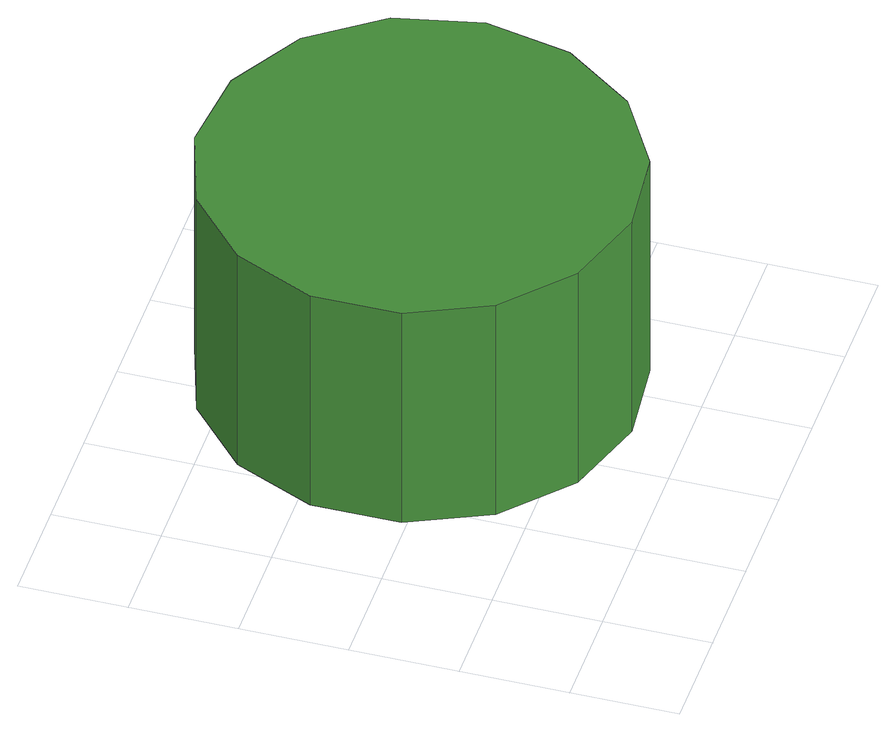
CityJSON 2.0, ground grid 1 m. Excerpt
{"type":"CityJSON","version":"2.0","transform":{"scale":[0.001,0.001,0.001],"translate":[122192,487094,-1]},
"CityObjects":{
"tree1":{"type":"SolitaryVegetationObject","attributes":{"function":"something"},"geometry":[{"type":"MultiSurface","lod":"1","boundaries":[[[0,1,2,3,4,5,6,7,8,9,10,11,12,13,14]],[[15,16,17,18,19,20,21,22,23,24,25,26,27,28,29]],[[0,29,28,1]],[[1,28,27,2]],[[2,27,26,3]],[[3,26,25,4]],[[4,25,24,5]],[[5,24,23,6]],[[6,23,22,7]],[[7,22,21,8]],[[8,21,20,9]],[[9,20,19,10]],[[10,19,18,11]],[[11,18,17,12]],[[12,17,16,13]],[[13,16,15,14]],[[14,15,29,0]]]}]}
},
"vertices":[
[4721,2472,2712],[4549,3284,2712],[4061,3955,2712],[3343,4369,2712],[2518,4456,2712],[1729,4200,2712],[1113,3645,2712],[775,2887,2712],[775,2057,2712],[1113,1300,2712],[1729,745,2712],[2518,488,2712],[3343,575,2712],[4061,990,2712],[4549,1661,2712],[4549,1661,332],[4061,990,332],[3343,575,332],[2518,488,332],[1729,745,332],[1113,1300,332],[775,2057,332],[775,2887,332],[1113,3645,332],[1729,4200,332],[2518,4456,332],[3343,4369,332],[4061,3955,332],[4549,3284,332],[4721,2472,332]
]}
